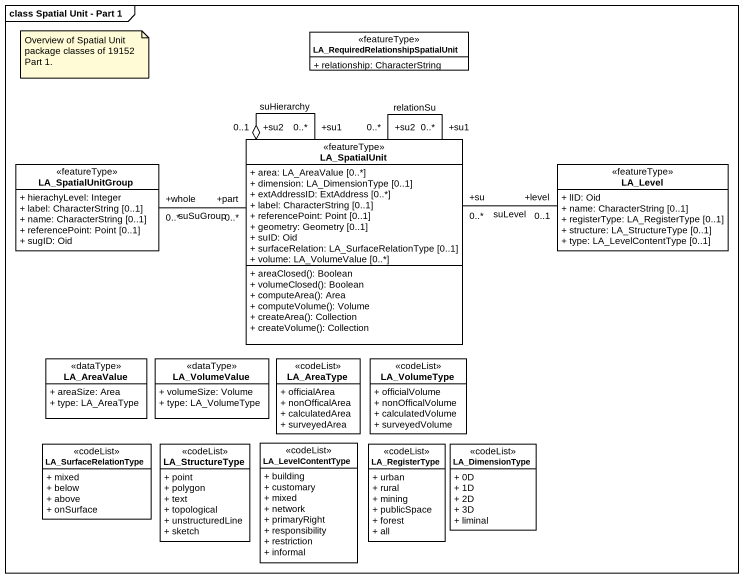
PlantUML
@startuml
mainframe class Spatial Unit - Part 1
hide circle
hide empty members
skinparam classAttributeIconSize 0
class "LA_RequiredRelationshipSpatialUnit" as LA_RequiredRelationshipSpati <<featureType>> #FFFFFF {
  + relationship: CharacterString
}
class LA_SpatialUnit <<featureType>> #FFFFFF {
  + area: LA_AreaValue [0..*]
  + dimension: LA_DimensionType [0..1]
  + extAddressID: ExtAddress [0..*]
  + label: CharacterString [0..1]
  + referencePoint: Point [0..1]
  + geometry: Geometry [0..1]
  + suID: Oid
  + surfaceRelation: LA_SurfaceRelationType [0..1]
  + volume: LA_VolumeValue [0..*]
  + areaClosed(): Boolean
  + volumeClosed(): Boolean
  + computeArea(): Area
  + computeVolume(): Volume
  + createArea(): Collection
  + createVolume(): Collection
}
class LA_SpatialUnitGroup <<featureType>> #FFFFFF {
  + hierachyLevel: Integer
  + label: CharacterString [0..1]
  + name: CharacterString [0..1]
  + referencePoint: Point [0..1]
  + sugID: Oid
}
class LA_Level <<featureType>> #FFFFFF {
  + lID: Oid
  + name: CharacterString [0..1]
  + registerType: LA_RegisterType [0..1]
  + structure: LA_StructureType [0..1]
  + type: LA_LevelContentType [0..1]
}
class LA_AreaValue <<dataType>> #FFFFFF {
  + areaSize: Area
  + type: LA_AreaType
}
class LA_VolumeValue <<dataType>> #FFFFFF {
  + volumeSize: Volume
  + type: LA_VolumeType
}
class LA_AreaType <<codeList>> #FFFFFF {
  + officialArea
  + nonOfficalArea
  + calculatedArea
  + surveyedArea
}
class LA_VolumeType <<codeList>> #FFFFFF {
  + officialVolume
  + nonOfficalVolume
  + calculatedVolume
  + surveyedVolume
}
class LA_SurfaceRelationType <<codeList>> #FFFFFF {
  + mixed
  + below
  + above
  + onSurface
}
class LA_StructureType <<codeList>> #FFFFFF {
  + point
  + polygon
  + text
  + topological
  + unstructuredLine
  + sketch
}
class LA_LevelContentType <<codeList>> #FFFFFF {
  + building
  + customary
  + mixed
  + network
  + primaryRight
  + responsibility
  + restriction
  + informal
}
class LA_RegisterType <<codeList>> #FFFFFF {
  + urban
  + rural
  + mining
  + publicSpace
  + forest
  + all
}
class LA_DimensionType <<codeList>> #FFFFFF {
  + 0D
  + 1D
  + 2D
  + 3D
  + liminal
}
LA_SpatialUnit "+su1\n0..*" --o "+su2\n0..1" LA_SpatialUnit : suHierarchy
LA_SpatialUnit "+su1\n0..*" -- "+su2\n0..*" LA_SpatialUnit : relationSu
LA_SpatialUnitGroup "+whole\n0..*" -right- "+part\n0..*" LA_SpatialUnit : suSuGroup
LA_Level "+level\n0..1" -left- "+su\n0..*" LA_SpatialUnit : suLevel
note as N1
  Overview of Spatial Unit package classes of 19152 Part 1.
end note
@enduml
